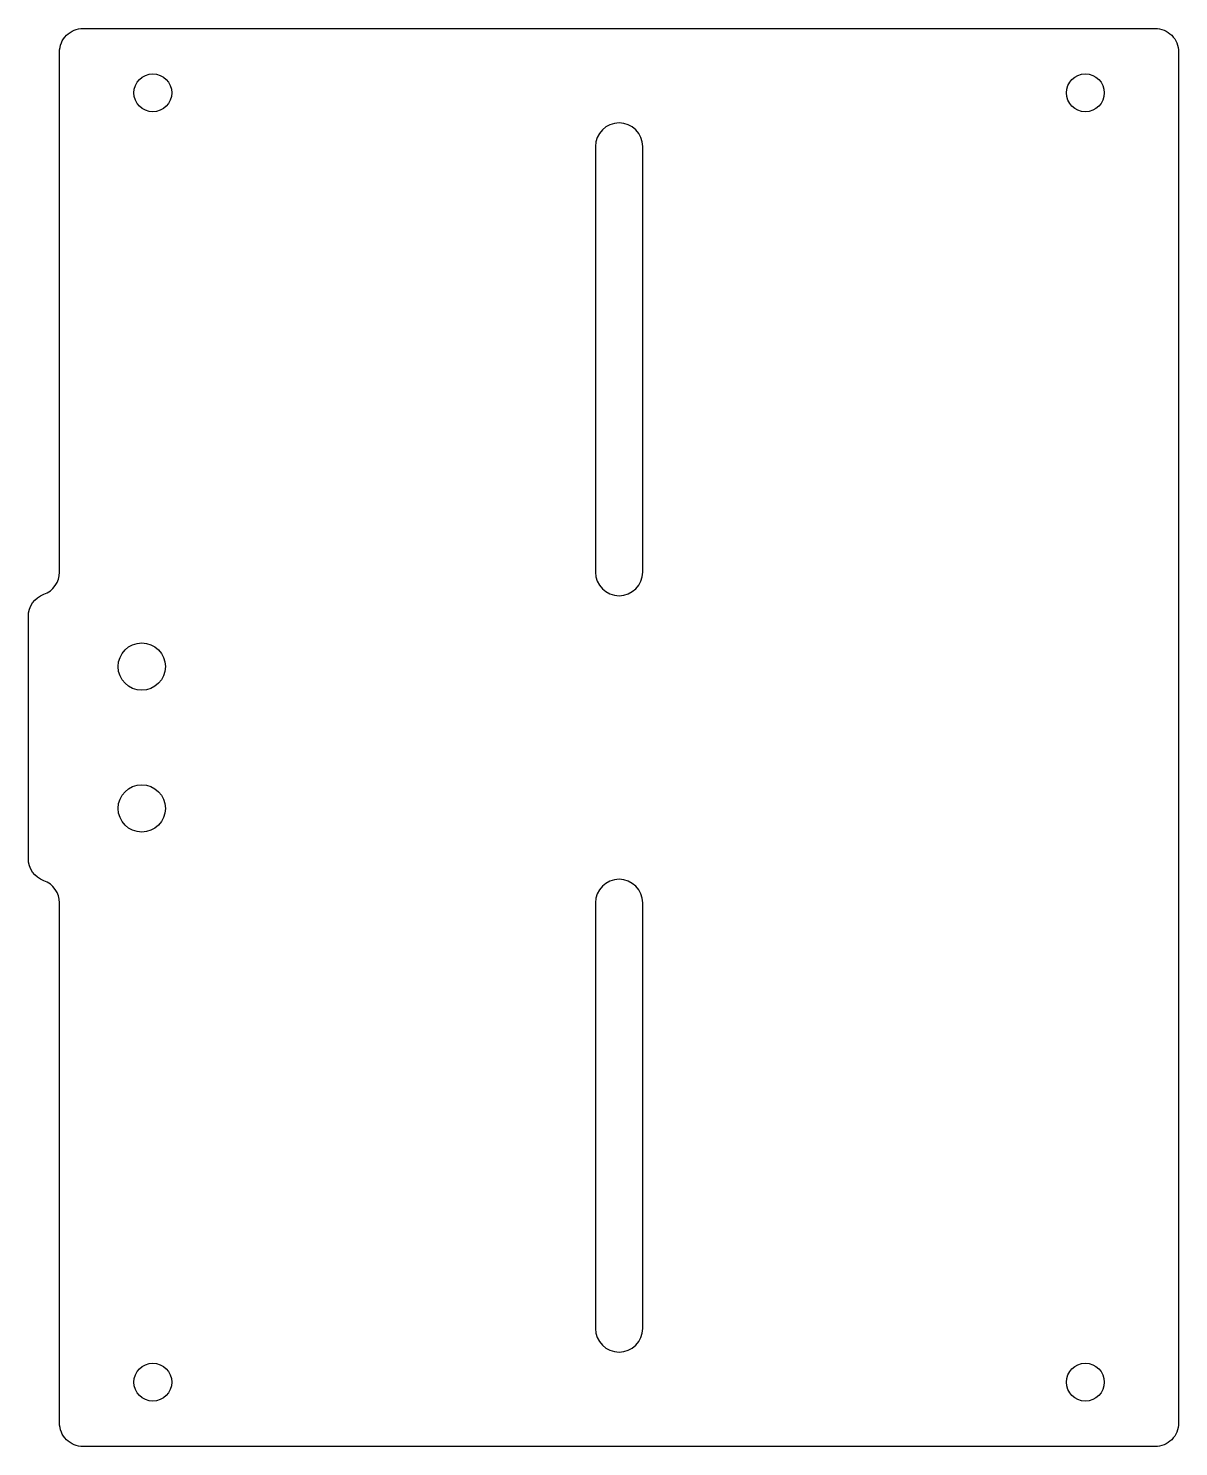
# Model space of a CAD drawing. Header units: millimetres. Extents: x -115 to 7, y -20 to 130.
import ezdxf

# ---------------------------------------------------------------- set-up
doc = ezdxf.new("R2010")
doc.units = ezdxf.units.MM
doc.layers.get('0').update_dxf_attribs({"linetype": 'CONTINUOUS'})

msp = doc.modelspace()

# ---------------------------------------------------------------- linework, layer by layer
for points in [[(-113.55, 39.85, -0.31589), (-115.2, 42.2), (-115.2, 67.8, -0.31589), (-113.55, 70.15, 0.31589), (-111.9, 72.5), (-111.9, 127.5, -0.414214), (-109.4, 130), (4, 130, -0.414214), (6.5, 127.5), (6.5, -17.5, -0.414214), (4, -20), (-109.4, -20, -0.414214), (-111.9, -17.5), (-111.9, 37.5, 0.31589)], [(-55.2, 117.5), (-55.2, 72.5, 1), (-50.2, 72.5), (-50.2, 117.5, 1)], [(-50.2, -7.5), (-50.2, 37.5, 1), (-55.2, 37.5), (-55.2, -7.5, 1)]]:
    msp.add_lwpolyline(points, format="xyb", close=True)
for centre, radius in [((-102.03, 123.18), 2), ((-3.37, 123.18), 2), ((-103.2, 62.5), 2.5), ((-103.2, 47.5), 2.5), ((-102.03, -13.18), 2), ((-3.37, -13.18), 2)]:
    msp.add_circle(centre, radius)

doc.saveas('drawing.dxf')
